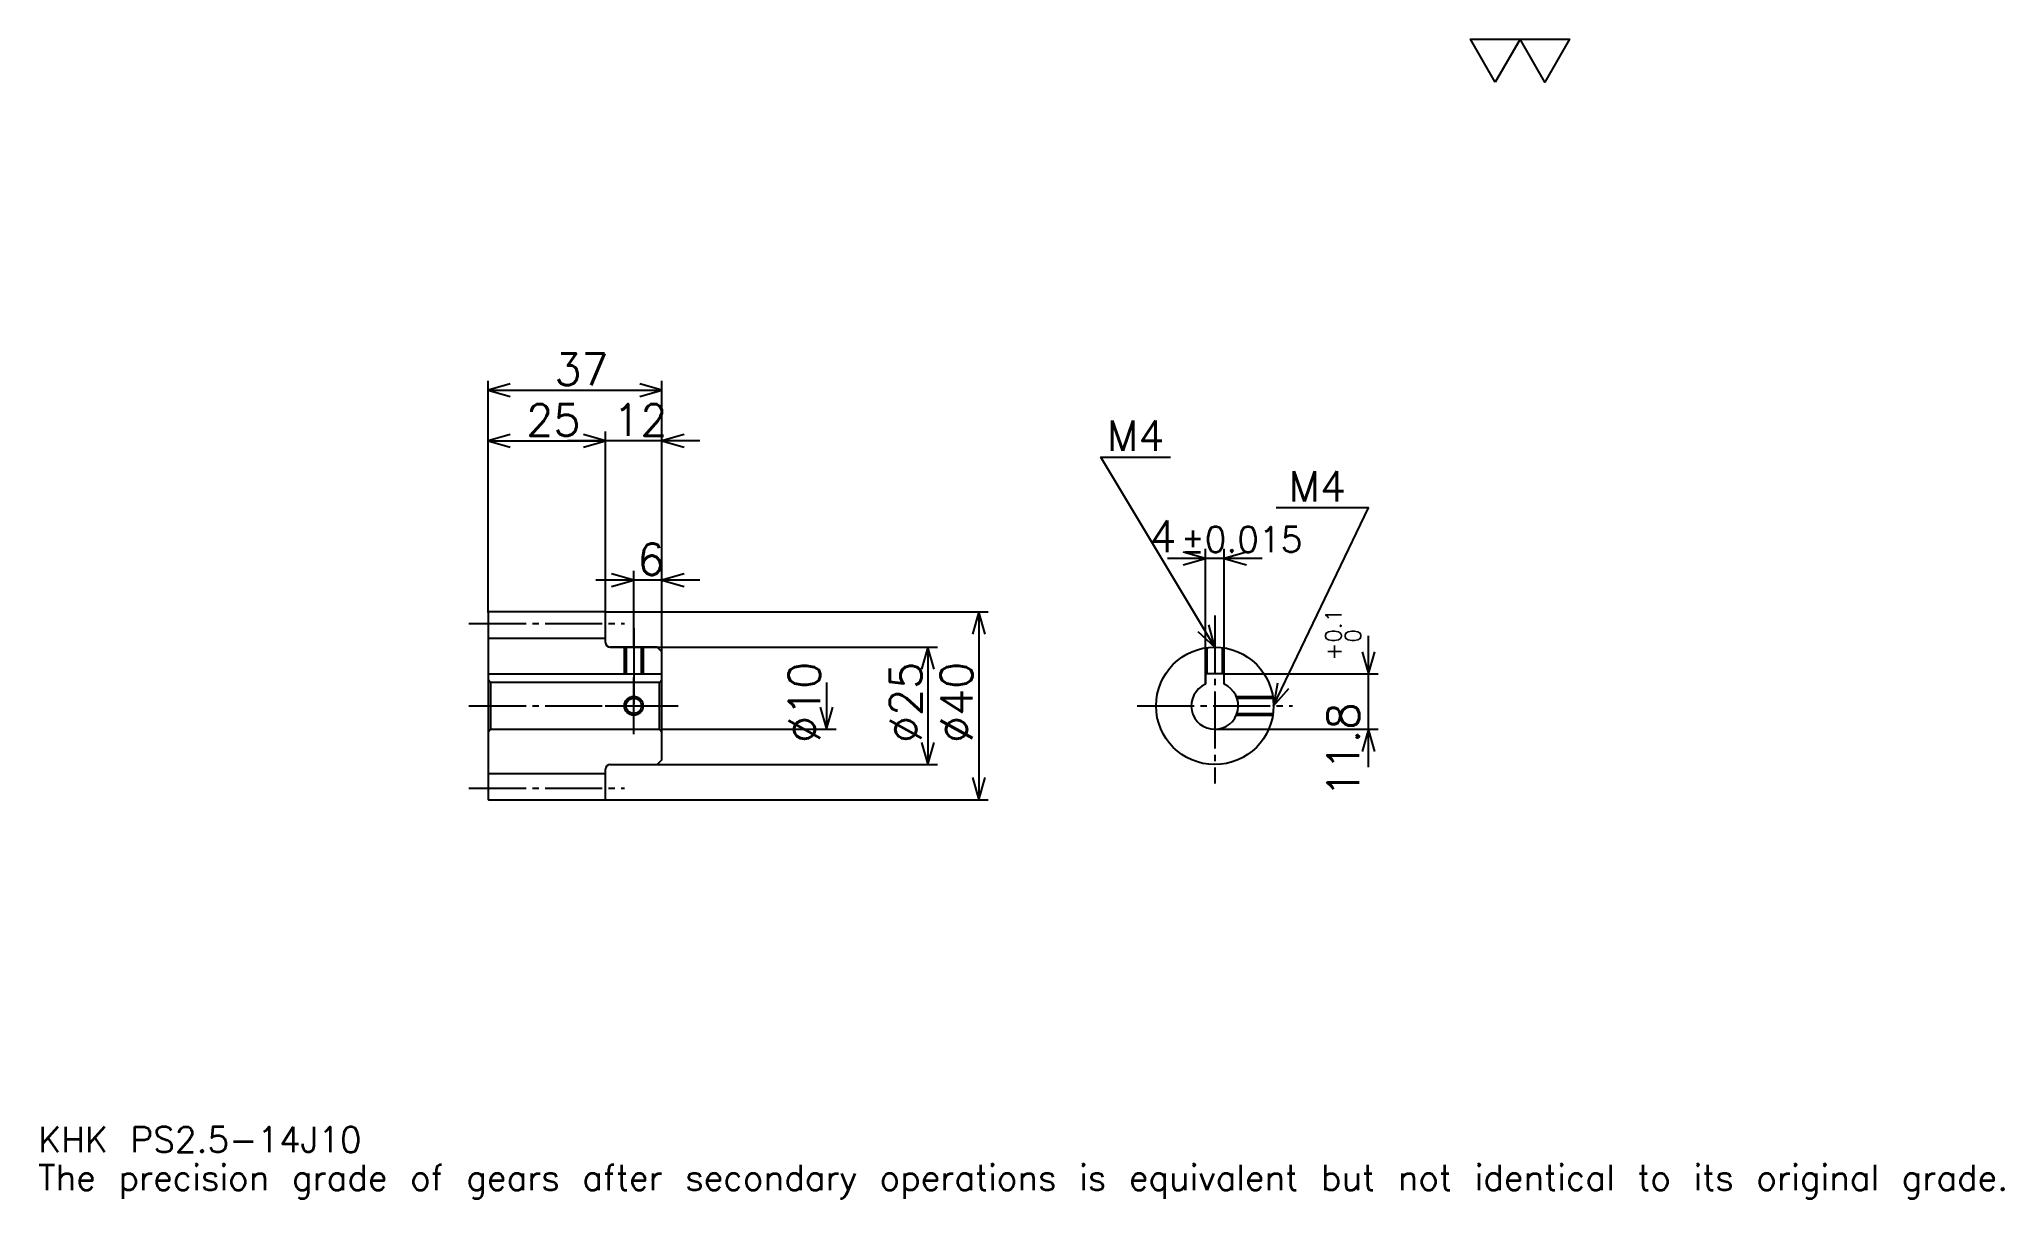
# Model space of a CAD drawing. Extents: x 14 to 432, y 5 to 252.
import ezdxf

# ---------------------------------------------------------------- set-up
doc = ezdxf.new("R2010")
doc.units = 0
doc.linetypes.add('DASHDOT', pattern=[16.173913, 12.130435, -1.347826, 1.347826, -1.347826])
doc.layers.get('0').update_dxf_attribs({"linetype": 'CONTINUOUS'})
doc.layers.add('DASHDOT', color=6, linetype='DASHDOT')
doc.styles.add('KANJI', font='TXT', dxfattribs={"bigfont": 'BIGFONT'})

msp = doc.modelspace()

# ---------------------------------------------------------------- linework, layer by layer
at = {"color": 5}
for p, q in [((109.173904, 129.847824), (109.173904, 179.043472)), ((109.173904, 177.021729), (146.173904, 177.021729)), ((146.173904, 129.847824), (146.173904, 179.043472)), ((134.173904, 129.847824), (134.173904, 168.260864)), ((109.173904, 166.239136), (134.173904, 166.239136)), ((154.260864, 166.239136), (126.086945, 166.239136)), ((261.804321, 116.647827), (261.804321, 143.239136)), ((265.804321, 116.647827), (265.804321, 143.239136)), ((140.173904, 129.847824), (140.173904, 138.608688)), ((273.891296, 141.217392), (253.717377, 141.217392)), ((154.260864, 136.58696), (132.086945, 136.58696)), ((109.173904, 129.747818), (109.173904, 129.847824)), ((134.073898, 129.847824), (146.173904, 129.847824)), ((134.173904, 129.747818), (134.173904, 129.847824)), ((140.173904, 122.347824), (140.173904, 129.847824)), ((140.173904, 122.347824), (140.173904, 129.847824)), ((146.173904, 129.847824), (215.586945, 129.847824)), ((146.173904, 121.347824), (146.173904, 129.847824)), ((213.565216, 129.847824), (213.565216, 89.847824)), ((135.173904, 122.347824), (146.173904, 122.347824)), ((146.173904, 122.347824), (204.804337, 122.347824)), ((202.782593, 122.347824), (202.782593, 97.347824)), ((296.521729, 96.760864), (296.521729, 124.734779)), ((181.217377, 114.847824), (181.217377, 104.847824)), ((265.804321, 116.647827), (298.543457, 116.647827)), ((146.173904, 104.847824), (183.23912, 104.847824)), ((263.804321, 104.847824), (298.543457, 104.847824)), ((135.173904, 97.347824), (146.173904, 97.347824)), ((146.173904, 97.347824), (204.804337, 97.347824)), ((134.073898, 89.847824), (146.173904, 89.847824)), ((146.173904, 89.847824), (215.586945, 89.847824))]:
    msp.add_line(p, q, dxfattribs=at)
at = {"color": 4}
for p, q in [((109.173904, 124.222824), (134.173904, 124.222824)), ((109.173904, 116.647827), (146.173904, 116.647827)), ((109.673904, 114.847824), (109.673904, 104.847824)), ((145.673904, 114.847824), (146.173904, 115.347824)), ((145.673904, 104.847824), (146.173904, 104.347824)), ((109.173904, 95.472824), (134.173904, 95.472824))]:
    msp.add_line(p, q, dxfattribs=at)
at = {"color": 7}
msp.add_lwpolyline([(323.478271, 242.608688), (318.221741, 251.720001), (339.247833, 251.720001), (333.991302, 242.608688), (328.734802, 251.720001), (323.478271, 242.608688)], dxfattribs=at)
at = {"color": 5}
for points in [[(113.891296, 178.369568), (109.173904, 177.021729), (113.891296, 175.67392)], [(141.456512, 175.67392), (146.173904, 177.021729), (141.456512, 178.369568)], [(113.891296, 167.58696), (109.173904, 166.239136), (113.891296, 164.891296)], [(129.456512, 164.891296), (134.173904, 166.239136), (129.456512, 167.58696)], [(129.456512, 164.891296), (134.173904, 166.239136), (129.456512, 167.58696)], [(150.891296, 167.58696), (146.173904, 166.239136), (150.891296, 164.891296)], [(263.804321, 122.347824), (239.543472, 162.782608), (254.369553, 162.782608)], [(276.304321, 109.847824), (296.521729, 152), (276.843475, 152)], [(257.086945, 139.869568), (261.804321, 141.217392), (257.086945, 142.565216)], [(270.521729, 142.565216), (265.804321, 141.217392), (270.521729, 139.869568)], [(135.456512, 135.239136), (140.173904, 136.58696), (135.456512, 137.934784)], [(150.891296, 137.934784), (146.173904, 136.58696), (150.891296, 135.239136)], [(214.913025, 125.130432), (213.565216, 129.847824), (212.217377, 125.130432)], [(260.221497, 125.699501), (263.804321, 122.347824), (262.53302, 127.086403)], [(204.130432, 117.630432), (202.782593, 122.347824), (201.434784, 117.630432)], [(295.173889, 121.365219), (296.521729, 116.647827), (297.869568, 121.365219)], [(277.12915, 114.684158), (276.304321, 109.847824), (279.559692, 113.518394)], [(179.869568, 109.565216), (181.217377, 104.847824), (182.565216, 109.565216)], [(297.869568, 100.130432), (296.521729, 104.847824), (295.173889, 100.130432)], [(201.434784, 102.065216), (202.782593, 97.347824), (204.130432, 102.065216)], [(212.217377, 94.565216), (213.565216, 89.847824), (214.913025, 94.565216)]]:
    msp.add_lwpolyline(points, dxfattribs=at)
at = {"color": 4}
for points in [[(134.173904, 123.347824), (134.173904, 129.747818), (134.073898, 129.847824), (109.273903, 129.847824), (109.173904, 129.747818), (109.173904, 104.347824)], [(135.173904, 97.347824), (145.173904, 97.347824), (146.173904, 98.347824), (146.173904, 121.347824), (145.173904, 122.347824), (135.173904, 122.347824)], [(138.173904, 122.347824), (138.173904, 116.647827)], [(138.553909, 122.347824), (138.553909, 116.647827)], [(141.7939, 122.347824), (141.7939, 116.647827)], [(142.173904, 122.347824), (142.173904, 116.647827)], [(261.804321, 114.430397), (261.804321, 122.186783)], [(262.184326, 116.647827), (262.184326, 122.242401)], [(265.424316, 116.647827), (265.424316, 122.242401)], [(265.804321, 114.430397), (265.804321, 122.186783)], [(109.173904, 104.347824), (109.673904, 104.847824), (145.673904, 104.847824), (145.673904, 114.847824), (109.673904, 114.847824), (109.173904, 115.347824)], [(265.804321, 114.430397), (265.804321, 116.647827), (261.804321, 116.647827), (261.804321, 114.430397)], [(268.386902, 111.847824), (276.143311, 111.847824)], [(268.534607, 111.467827), (276.198914, 111.467827)], [(268.386902, 107.847824), (276.143311, 107.847824)], [(268.534607, 108.227821), (276.198914, 108.227821)], [(109.173904, 104.347824), (109.173904, 89.947823), (109.273903, 89.847824), (134.073898, 89.847824), (134.173904, 89.947823), (134.173904, 96.347824)]]:
    msp.add_lwpolyline(points, dxfattribs=at)
for centre, radius in [((263.804321, 109.847824), 12.5), ((140.173904, 109.847824), 1.62)]:
    msp.add_circle(centre, radius, dxfattribs=at)
at = {"color": 7}
msp.add_circle((140.173904, 109.847824), 2, dxfattribs=at)
at = {"color": 4}
for centre, radius, start, end in [((135.173904, 123.347824), 1, 180, 270), ((263.804321, 109.847824), 5, 113.57817801, 66.42182199), ((135.173904, 96.347824), 1, 90, 180)]:
    msp.add_arc(centre, radius, start, end, dxfattribs=at)
at = {"layer": 'DASHDOT', "color": 7}
for p, q in [((105.130424, 127.347824), (138.217377, 127.347824)), ((263.804321, 129.08696), (263.804321, 93.304344)), ((140.173904, 122.347824), (140.173904, 109.847824)), ((105.130424, 109.847824), (150.217377, 109.847824)), ((247.260864, 109.847824), (280.347839, 109.847824)), ((105.130424, 92.347824), (138.217377, 92.347824))]:
    msp.add_line(p, q, dxfattribs=at)
for points in [[(140.173904, 126.391304), (140.173904, 112.604347)], [(140.173904, 103.804344), (140.173904, 115.891304)], [(134.130432, 109.847824), (146.217377, 109.847824)]]:
    msp.add_lwpolyline(points, dxfattribs=at)

# ---------------------------------------------------------------- texts
at = {"color": 7, "style": 'KANJI'}
for s, height, p in [('37', 6.73913, (123.293472, 178.100006)), ('25', 6.73913, (117.293472, 167.317383)), ('12', 6.73913, (135.793472, 167.317383)), ('M4', 6.469565, (240.891296, 164.130432)), ('M4', 6.469565, (279.539124, 153.347824)), ('4', 6.73913, (249.893433, 142.565216)), ('%%p0.015', 5.391304, (256.564331, 142.565216)), ('6', 6.73913, (140.983688, 137.665222)), ('KHK PS2.5-14J10', 5.391304, (13.478261, 14.826087)), ('The precision grade of gears after secondary operations is equivalent but not identical to its original grade.', 5.391304, (13.478261, 6.73913))]:
    msp.add_text(s, height=height, dxfattribs=at).set_placement(p)
for s, height, p in [('0.1', 3.369565, (290.726074, 123.295685)), ('0', 3.369565, (294.904358, 123.295685)), ('+', 3.369565, (290.726074, 119.521774)), ('%%c10', 6.73913, (179.869568, 101.929344)), ('%%c25', 6.73913, (201.434784, 101.929344)), ('%%c40', 6.73913, (212.217377, 101.929344)), ('11.8', 6.73913, (294.5, 90.35215))]:
    msp.add_text(s, height=height, rotation=90, dxfattribs=at).set_placement(p)

doc.saveas('drawing.dxf')
